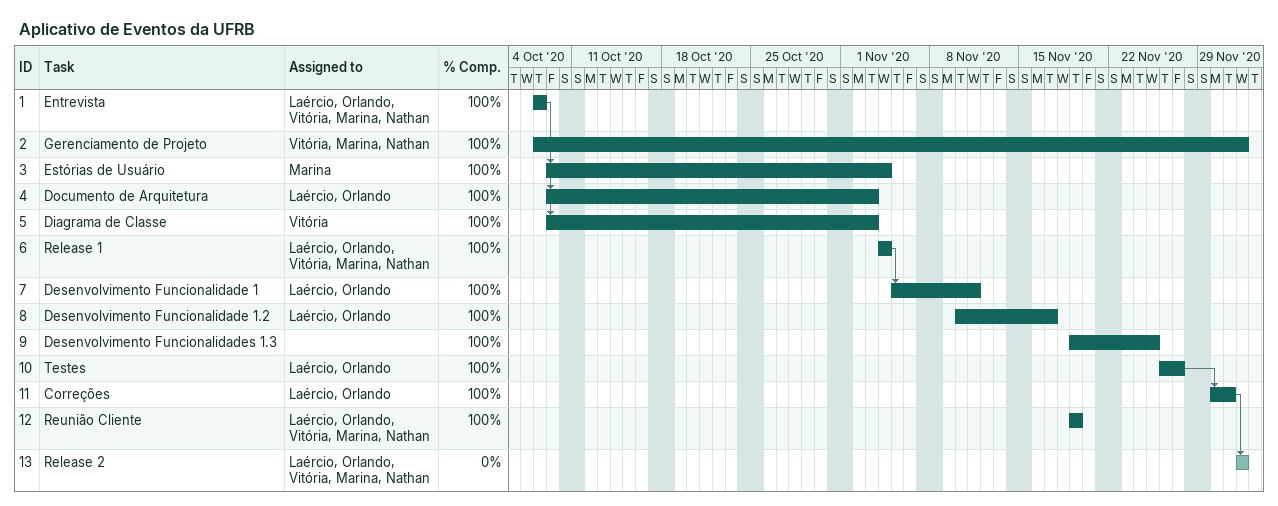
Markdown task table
Aplicativo de Eventos da UFRB

| ID | Task | Start | Finish | Predecessors | Resources | % complete |
|---|---|---|---|---|---|---|
| 1 | Entrevista | 2020-10-08 | 2020-10-08 |  | Laércio, Orlando, Vitória, Marina, Nathan | 100 |
| 2 | Gerenciamento de Projeto | 2020-10-08 | 2020-12-02 |  | Vitória, Marina, Nathan | 100 |
| 3 | Estórias de Usuário | 2020-10-09 | 2020-11-04 | 1 | Marina | 100 |
| 4 | Documento de Arquitetura | 2020-10-09 | 2020-11-03 | 1 | Laércio, Orlando | 100 |
| 5 | Diagrama de Classe | 2020-10-09 | 2020-11-03 | 1 | Vitória | 100 |
| 6 | Release 1 | 2020-11-04 | 2020-11-04 |  | Laércio, Orlando, Vitória, Marina, Nathan | 100 |
| 7 | Desenvolvimento Funcionalidade 1 | 2020-11-05 | 2020-11-11 | 6 | Laércio, Orlando | 100 |
| 8 | Desenvolvimento Funcionalidade 1.2 | 2020-11-10 | 2020-11-17 |  | Laércio, Orlando | 100 |
| 9 | Desenvolvimento Funcionalidades 1.3 | 2020-11-19 | 2020-11-25 |  |  | 100 |
| 10 | Testes | 2020-11-26 | 2020-11-27 |  | Laércio, Orlando | 100 |
| 11 | Correções | 2020-11-30 | 2020-12-01 | 10 | Laércio, Orlando | 100 |
| 12 | Reunião Cliente | 2020-11-19 | 2020-11-19 |  | Laércio, Orlando, Vitória, Marina, Nathan | 100 |
| 13 | Release 2 | 2020-12-02 | 2020-12-02 | 11 | Laércio, Orlando, Vitória, Marina, Nathan | 0 |
